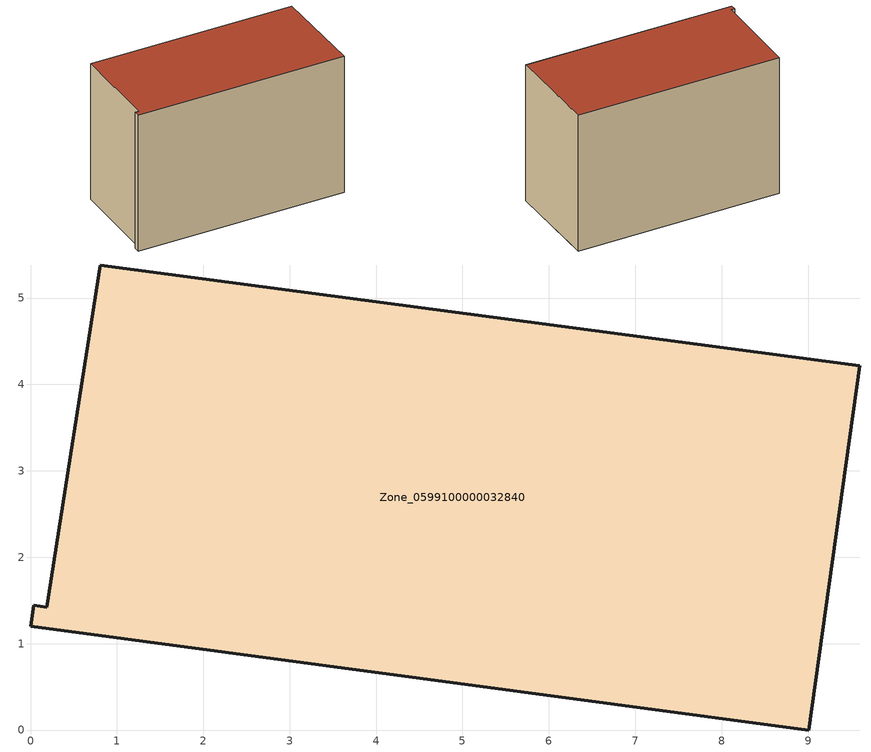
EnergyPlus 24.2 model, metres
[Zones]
Zone_0599100000032840
 floor ground (C_G): 0.18,1.42 0.81,5.38 9.6,4.22 9.01,0 0,1.2 0.04,1.44 z0
 wall outside (C_F): 9.01,0 9.6,4.22 0.81,5.38 0.18,1.42 0.04,1.44 0,1.2 9.01,0 z0:6.12
 roof outside (C_R): 0.81,5.38 0.18,1.42 0.04,1.44 0,1.2 9.01,0 9.6,4.22 z6.12
[BUILDING]
Pand.0599100000032840: North Axis=0; Terrain=City; Loads Convergence Tolerance Value=0.04; Temperature Convergence Tolerance Value=0.4; Solar Distribution=FullExterior; Maximum Number of Warmup Days=25; Minimum Number of Warmup Days=1
[Site:Location]
Rotterdam.The.Hague.AP_ZH_NLD Design_Conditions: Latitude=51.96; Longitude=4.45; Time Zone=1; Elevation=-4.5
[SITE:GROUNDTEMPERATURE:BUILDINGSURFACE]
18, 18, 18, 18, 18, 18, 18, 18, 18, 18, 18, 18
[MATERIAL] Thermal Absorptance=0.9; Solar Absorptance=0.7; Visible Absorptance=0.7
Name | Roughness | Thickness | Conductivity | Density | Specific Heat
G.TI.1946-1964 | MediumSmooth | 0.15 | 1 | 540 | 1210
F.TI.1946-1964 | Rough | 0.3 | 0.857143 | 1920 | 840
R.TI.1946-1964 | MediumRough | 0.2 | 0.277778 | 1500 | 1000
[CONSTRUCTION]
C_G: G.TI.1946-1964
C_F: F.TI.1946-1964
C_R: R.TI.1946-1964
[ZONE]
Zone_0599100000032840: Type=1; Multiplier=1; Ceiling Height=Autocalculate; Volume=Autocalculate; Floor Area=autocalculate; Part of Total Floor Area=Yes
[ZONEINFILTRATION:DESIGNFLOWRATE]
Infil_Zone_0599100000032840: Zone or ZoneList or Space or SpaceList=Zone_0599100000032840; Schedule=AlwaysOn; Design Flow Rate Calculation Method=Flow/Area; Flow Rate per Floor Area=0.003; Constant Term Coefficient=1; Temperature Term Coefficient=0; Velocity Term Coefficient=0; Velocity Squared Term Coefficient=0
[HVACTEMPLATE:ZONE:IDEALLOADSAIRSYSTEM]
Zone_0599100000032840: Maximum Heating Supply Air Temperature=50; Minimum Cooling Supply Air Temperature=13; Maximum Heating Supply Air Humidity Ratio=0.0156; Minimum Cooling Supply Air Humidity Ratio=0.0077; Heating Limit=NoLimit; Cooling Limit=NoLimit; Dehumidification Control Type=ConstantSensibleHeatRatio; Cooling Sensible Heat Ratio=0.7; Dehumidification Setpoint=60; Humidification Control Type=None; Humidification Setpoint=30; Outdoor Air Method=None; Outdoor Air Flow Rate per Person=0.00944; Outdoor Air Flow Rate per Zone Floor Area=0; Outdoor Air Flow Rate per Zone=0; Demand Controlled Ventilation Type=None; Outdoor Air Economizer Type=NoEconomizer; Heat Recovery Type=None; Sensible Heat Recovery Effectiveness=0.7; Latent Heat Recovery Effectiveness=0.65
[ZONECONTROL:THERMOSTAT]
ThermostatControl_Zone_0599100000032840: Zone or ZoneList=Zone_0599100000032840; Control Type Schedule=DualSetpointControlType; Control 1=Thermostat_Zone_0599100000032840; Temperature Difference Between Cutout And Setpoint=0
[THERMOSTATSETPOINT:DUALSETPOINT]
Thermostat_Zone_0599100000032840: Heating Setpoint Temperature Schedule=HeatingSetpoint_Zone_0599100000032840; Cooling Setpoint Temperature Schedule=CoolingSetpoint_Zone_0599100000032840
[SCHEDULE:COMPACT]
HeatingSetpoint_Zone_0599100000032840: Through: 12/31, For: AllDays, Until: 24:00, 21
CoolingSetpoint_Zone_0599100000032840: Through: 12/31, For: AllDays, Until: 24:00, 24
DualSetpointControlType: Through: 12/31, For: AllDays, Until: 24:00, 4
AlwaysOn: Through: 12/31, For: AllDays, Until: 24:00, 1
